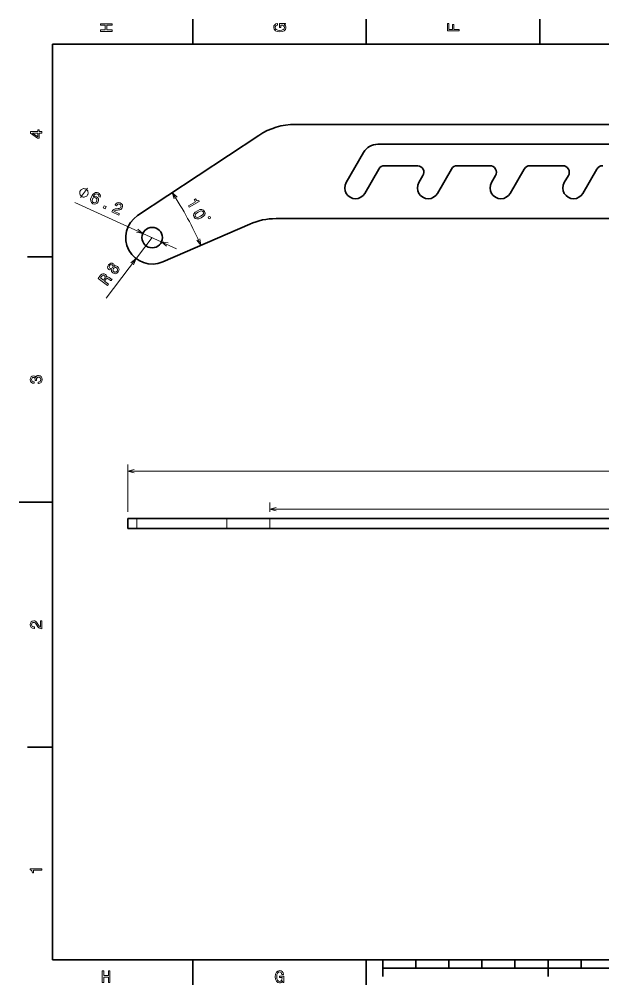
# Model space of a CAD drawing. Extents: x 0 to 420, y 0 to 297.
# Drawn here: x 0 to 176.5, y 2.5 to 294.5 of the extents above; entities that cross this region are included whole.
import ezdxf

# ---------------------------------------------------------------- set-up
doc = ezdxf.new("R2010")
doc.units = 0

msp = doc.modelspace()

# ---------------------------------------------------------------- linework, layer by layer
at = {"color": 7, "lineweight": 35, "ltscale": 0.1875}
for p, q in [((52.5, 287), (52.5, 294.5)), ((105, 287), (105, 294.5)), ((157.5, 287), (157.5, 294.5)), ((10, 222.699997), (2.5, 222.699997)), ((10, 74.300003), (2.5, 74.300003)), ((52.5, 10), (52.5, 2.5)), ((105, 10), (105, 2.5))]:
    msp.add_line(p, q, dxfattribs=at)
at = {"color": 7, "lineweight": 35}
for p, q in [((410, 287), (10, 287)), ((10, 287), (10, 10)), ((83.520386, 262.720337), (333.765411, 262.720337)), ((35.80011, 235.143448), (72.489349, 259.403137)), ((333.765411, 256.720337), (108.520386, 256.720337)), ((333.777039, 234.220322), (77.692627, 234.220322)), ((43.399109, 221.13237), (69.726135, 232.565216)), ((62.75338, 143.479294), (35.607162, 143.479294)), ((326.039886, 143.479294), (75.794846, 143.479294)), ((62.75338, 140.479294), (35.607162, 140.479294)), ((326.039886, 140.479294), (75.794846, 140.479294)), ((10, 10), (410, 10)), ((110, 7.5), (310, 7.5))]:
    msp.add_line(p, q, dxfattribs=at)
at = {"color": 7, "lineweight": 35, "ltscale": 0.263416}
msp.add_line((104.190247, 254.220322), (98.921936, 245.095322), dxfattribs=at)
at = {"color": 7, "lineweight": 35, "ltscale": 0.212898}
for p, q in [((104.551086, 241.845322), (108.809052, 249.220322)), ((126.551086, 241.845322), (130.809052, 249.220337)), ((148.551086, 241.845322), (152.809052, 249.220337)), ((170.551086, 241.845322), (174.809052, 249.220322))]:
    msp.add_line(p, q, dxfattribs=at)
at = {"color": 7, "lineweight": 35, "ltscale": 0.251991}
msp.add_line((120.620728, 250.220322), (110.541107, 250.220322), dxfattribs=at)
at = {"color": 7, "lineweight": 35, "ltscale": 0.246891}
for p, q in [((142.416748, 250.220322), (132.541107, 250.220322)), ((154.541107, 250.220337), (164.416748, 250.220337))]:
    msp.add_line(p, q, dxfattribs=at)
at = {"color": 7, "lineweight": 35, "ltscale": 0.061628}
msp.add_line((122.15448, 247.230179), (120.921936, 245.095322), dxfattribs=at)
at = {"color": 7, "lineweight": 35, "ltscale": 0.061343}
msp.add_line((144.148804, 247.220322), (142.921936, 245.095322), dxfattribs=at)
at = {"color": 7, "lineweight": 35, "ltscale": 0.061344}
msp.add_line((166.148804, 247.220337), (164.921936, 245.095322), dxfattribs=at)
at = {"color": 3, "lineweight": 13, "ltscale": 0.314059}
for p, q in [((37.468384, 236.246552), (47.947174, 243.175354)), ((45.233612, 221.929016), (56.756378, 226.932922))]:
    msp.add_line(p, q, dxfattribs=at)
at = {"color": 3, "lineweight": 13}
for p, q in [((16.824493, 239.132629), (47.582733, 225.110321)), ((40.212524, 228.470322), (26.272186, 210.176407))]:
    msp.add_line(p, q, dxfattribs=at)
at = {"color": 7, "lineweight": 13, "ltscale": 0.357896}
msp.add_line((32.823753, 145.479294), (32.823753, 159.795151), dxfattribs=at)
at = {"color": 7, "lineweight": 13}
for p, q in [((32.823753, 157.795151), (377.347748, 157.795151)), ((75.794846, 146.348907), (326.039886, 146.348907))]:
    msp.add_line(p, q, dxfattribs=at)
at = {"color": 7, "lineweight": 35, "ltscale": 0.25}
msp.add_line((10, 148.5), (0, 148.5), dxfattribs=at)
at = {"color": 7, "lineweight": 13, "ltscale": 0.07174}
msp.add_line((75.794846, 145.479294), (75.794846, 148.348907), dxfattribs=at)
at = {"color": 7, "lineweight": 35, "ltscale": 0.069585}
for p, q in [((35.607162, 143.479294), (32.823753, 143.479294)), ((35.607162, 140.479294), (32.823753, 140.479294))]:
    msp.add_line(p, q, dxfattribs=at)
at = {"color": 7, "lineweight": 35, "ltscale": 0.075}
msp.add_line((32.823753, 140.479294), (32.823753, 143.479294), dxfattribs=at)
at = {"color": 7, "lineweight": 13, "ltscale": 0.075}
for p, q in [((35.607162, 140.479294), (35.607162, 143.479294)), ((62.75338, 140.479294), (62.75338, 143.479294)), ((75.794846, 140.479294), (75.794846, 143.479294))]:
    msp.add_line(p, q, dxfattribs=at)
at = {"color": 7, "lineweight": 35, "ltscale": 0.326037}
for p, q in [((75.794846, 143.479294), (62.75338, 143.479294)), ((75.794846, 140.479294), (62.75338, 140.479294))]:
    msp.add_line(p, q, dxfattribs=at)
at = {"color": 7, "lineweight": 35, "ltscale": 0.125}
for p, q in [((110, 10), (110, 5)), ((160, 10), (160, 5))]:
    msp.add_line(p, q, dxfattribs=at)
at = {"color": 7, "lineweight": 35, "ltscale": 0.0625}
for p, q in [((120, 10), (120, 7.5)), ((130, 10), (130, 7.5)), ((140, 10), (140, 7.5)), ((150, 10), (150, 7.5)), ((170, 10), (170, 7.5))]:
    msp.add_line(p, q, dxfattribs=at)
at = {"color": 7, "lineweight": 13}
for points in [[(28.083214, 290.829987), (28.083214, 291.299011), (26.439121, 291.299011), (26.439121, 292.701019), (28.083214, 292.701019), (28.083214, 293.164978), (24.583214, 293.164978), (24.583214, 292.701019), (26.010447, 292.701019), (26.010447, 291.299011), (24.583214, 291.299011), (24.583214, 290.829987)], [(80.114197, 292.922913), (80.583214, 293.008667), (80.583214, 293.260803), (78.692001, 293.260803), (78.692001, 291.984863), (79.120674, 291.984863), (79.120674, 292.771606), (79.15094, 292.771606), (79.614914, 292.71109), (79.957855, 292.549713), (80.174713, 292.302612), (80.245316, 291.994965), (80.154541, 291.652039), (79.882202, 291.384735), (79.433357, 291.213257), (78.818085, 291.15274), (78.207855, 291.208221), (77.759003, 291.3797), (77.486671, 291.652039), (77.390854, 292.020172), (77.441284, 292.272339), (77.582497, 292.479126), (77.819527, 292.630402), (78.137245, 292.716156), (78.137245, 293.215424), (77.653099, 293.08429), (77.289986, 292.837189), (77.068085, 292.489197), (76.987396, 292.050446), (77.113472, 291.475525), (77.481628, 291.041779), (78.0616, 290.764404), (78.833214, 290.668579), (79.609871, 290.764404), (80.189842, 291.041779), (80.557999, 291.450287), (80.679039, 291.964691), (80.638687, 292.252167), (80.537827, 292.509369), (80.361313, 292.731262)], [(133.083206, 290.966156), (133.083206, 291.43515), (131.474411, 291.43515), (131.474411, 292.907776), (131.055832, 292.907776), (131.055832, 291.43515), (130.006836, 291.43515), (130.006836, 293.245697), (129.583206, 293.245697), (129.583206, 290.966156)], [(6.833213, 260.077362), (6.833213, 260.53125), (5.965778, 260.53125), (5.965778, 261.030548), (5.56232, 261.030548), (5.56232, 260.53125), (3.408862, 260.53125), (3.408862, 260.072327), (5.521974, 258.539185), (5.965778, 258.539185), (5.965778, 260.077362)], [(5.56232, 258.96283), (3.993876, 260.077362), (5.56232, 260.077362)], [(5.73379, 184.329117), (5.769093, 184.329117), (6.253242, 184.409805), (6.616354, 184.646835), (6.848343, 185.020035), (6.934078, 185.514282), (6.848343, 186.038773), (6.626441, 186.432144), (6.273415, 186.684311), (5.819525, 186.775085), (5.521974, 186.734741), (5.279899, 186.623795), (5.0933, 186.44223), (4.957133, 186.20015), (4.684798, 186.527969), (4.251081, 186.643967), (3.857709, 186.568314), (3.560158, 186.351456), (3.373559, 185.998428), (3.307997, 185.514282), (3.388689, 185.060394), (3.610591, 184.712402), (3.963617, 184.485458), (4.432637, 184.409805), (4.46794, 184.409805), (4.46794, 184.858658), (4.145173, 184.899002), (3.913184, 185.030121), (3.771974, 185.241943), (3.721542, 185.53949), (3.761888, 185.801743), (3.867795, 185.993378), (4.039265, 186.109375), (4.271254, 186.15477), (4.518372, 186.109375), (4.684798, 185.988342), (4.785663, 185.77652), (4.815922, 185.489059), (4.810879, 185.292374), (5.209294, 185.292374), (5.199208, 185.53949), (5.244596, 185.857224), (5.365634, 186.094254), (5.56232, 186.235458), (5.819525, 186.285889), (6.112032, 186.230423), (6.328891, 186.084167), (6.465058, 185.852173), (6.510447, 185.54454), (6.460014, 185.226807), (6.308718, 184.994827), (6.066643, 184.848572), (5.73379, 184.793091)], [(6.833213, 110.169449), (6.833213, 112.575073), (6.399496, 112.575073), (6.399496, 110.673775), (6.162464, 110.779686), (5.965778, 110.961243), (5.607709, 111.521034), (5.456412, 111.818588), (5.239553, 112.151443), (4.987392, 112.388474), (4.689842, 112.524643), (4.351945, 112.575073), (3.928314, 112.489334), (3.595461, 112.252304), (3.383646, 111.889191), (3.307997, 111.420174), (3.393732, 110.93602), (3.630764, 110.567871), (4.009006, 110.330833), (4.508286, 110.250145), (4.578891, 110.250145), (4.578891, 110.709076), (4.538545, 110.709076), (4.195605, 110.754463), (3.943444, 110.890633), (3.782061, 111.107491), (3.726585, 111.394958), (3.777017, 111.687462), (3.903098, 111.90432), (4.099784, 112.045532), (4.346902, 112.095963), (4.578891, 112.060661), (4.775577, 111.964844), (4.947046, 111.803459), (5.098343, 111.581558), (5.259727, 111.284004), (5.572406, 110.789772), (5.90526, 110.441788), (6.308718, 110.235016), (6.818084, 110.169449)], [(6.833213, 37.109222), (6.833213, 37.568153), (3.307997, 37.568153), (3.307997, 37.225216), (3.615634, 37.134438), (3.822406, 36.952881), (3.943444, 36.675503), (3.98379, 36.292217), (4.341859, 36.292217), (4.341859, 37.109222)], [(25.079971, 3.166787), (25.548992, 3.166787), (25.548992, 4.810879), (26.95101, 4.810879), (26.95101, 3.166787), (27.414986, 3.166787), (27.414986, 6.666787), (26.95101, 6.666787), (26.95101, 5.239553), (25.548992, 5.239553), (25.548992, 6.666787), (25.079971, 6.666787)], [(79.672913, 3.635807), (79.758644, 3.166787), (80.010803, 3.166787), (80.010803, 5.057997), (78.734871, 5.057997), (78.734871, 4.629323), (79.521614, 4.629323), (79.521614, 4.599063), (79.46109, 4.135087), (79.299713, 3.792147), (79.052589, 3.575288), (78.744957, 3.504683), (78.402016, 3.595461), (78.134727, 3.867795), (77.963257, 4.316643), (77.902733, 4.931916), (77.958214, 5.542147), (78.129684, 5.990994), (78.402016, 6.263329), (78.770172, 6.35915), (79.022331, 6.308718), (79.229103, 6.167507), (79.380402, 5.930475), (79.466141, 5.612752), (79.965416, 5.612752), (79.83429, 6.096902), (79.587173, 6.460014), (79.239189, 6.681916), (78.80043, 6.762608), (78.225502, 6.636527), (77.791786, 6.268372), (77.514404, 5.6884), (77.418587, 4.916787), (77.514404, 4.14013), (77.791786, 3.560158), (78.200287, 3.192003), (78.714699, 3.070965), (79.002159, 3.111311), (79.259361, 3.212176), (79.48127, 3.388689)]]:
    msp.add_lwpolyline(points, close=True, dxfattribs=at)
at = {"color": 3, "lineweight": 13}
for points in [[(20.715485, 241.480087), (20.763885, 241.586243), (20.807587, 241.822754), (20.827087, 242.00618), (20.822418, 242.136536), (20.788849, 242.344162), (20.702209, 242.575989), (20.59137, 242.75473), (20.50943, 242.856216), (20.37439, 242.981873), (20.186279, 243.131744), (20.080109, 243.180145), (19.973969, 243.228546), (19.737457, 243.272247), (19.554016, 243.291763), (19.423676, 243.287079), (19.216034, 243.253525), (18.984192, 243.166885), (18.80545, 243.056046), (18.703979, 242.974091), (18.578308, 242.83905), (18.428436, 242.65094), (18.380066, 242.544769), (18.331665, 242.438629), (18.287933, 242.202118), (18.268433, 242.018677), (18.273102, 241.888336), (18.306671, 241.680695), (18.393311, 241.448883), (18.50415, 241.270126), (18.586121, 241.168655), (18.721161, 241.042984), (18.909271, 240.893112), (19.015411, 240.844727), (19.121582, 240.796326), (19.358093, 240.752609), (19.541504, 240.733093), (19.671875, 240.737778), (19.879486, 240.771347), (20.111328, 240.857986), (20.29007, 240.968826), (20.391541, 241.050781), (20.517212, 241.185822), (20.667084, 241.373932)], [(24.442688, 240.667709), (24.524963, 241.079163), (24.448578, 241.446533), (24.216034, 241.763168), (23.839386, 242.006927), (23.554016, 242.098236), (23.280243, 242.117737), (23.008881, 242.069611), (22.742462, 241.947205), (22.489746, 241.757584), (22.248627, 241.496155), (22.019104, 241.162918), (21.814545, 240.762878), (21.590912, 240.077789), (21.600281, 239.502625), (21.833099, 239.052841), (22.28476, 238.730545), (22.767548, 238.610214), (23.205444, 238.671082), (23.580536, 238.910248), (23.855194, 239.30603), (23.975922, 239.777542), (23.917542, 240.208755), (23.687958, 240.56839), (23.317627, 240.825897), (22.839844, 240.932861), (22.394775, 240.819824), (22.693726, 241.293228), (23.005829, 241.588806), (23.32901, 241.701965), (23.67453, 241.633133), (23.887238, 241.491821), (24.0177, 241.315964), (24.059204, 241.103058), (24.020508, 240.860168)], [(23.407959, 239.504364), (23.225708, 239.238281), (22.996796, 239.076599), (22.723358, 239.023895), (22.445465, 239.095154), (22.195618, 239.264465), (22.053986, 239.50087), (22.021332, 239.781799), (22.111816, 240.089722), (22.287415, 240.353317), (22.514221, 240.510422), (22.788055, 240.551849), (23.095581, 240.472626), (23.320374, 240.309174), (23.457031, 240.086151), (23.487183, 239.81189)], [(51.160675, 238.09639), (51.379456, 237.692978), (54.478271, 239.373627), (54.314758, 239.675079), (54.001068, 239.608215), (53.732727, 239.669235), (53.49411, 239.855347), (53.275909, 240.173035), (52.961151, 240.002335), (53.350647, 239.284149)], [(25.363495, 237.437836), (25.996765, 237.149139), (26.308472, 237.83287), (25.675201, 238.121567)], [(27.959869, 236.254181), (30.148743, 235.256287), (30.328674, 235.650925), (28.598663, 236.439606), (28.793365, 236.611359), (29.040131, 236.715012), (29.698029, 236.808609), (30.031555, 236.822845), (30.424377, 236.882095), (30.744629, 237.013214), (30.991974, 237.227478), (31.178009, 237.514008), (31.275726, 237.935028), (31.198151, 238.336227), (30.955597, 238.679581), (30.560211, 238.942963), (30.084137, 239.065796), (29.650818, 239.002838), (29.278229, 238.756989), (28.997711, 238.336166), (28.968414, 238.271927), (29.386017, 238.081543), (29.40274, 238.118256), (29.586304, 238.411469), (29.814789, 238.584442), (30.079071, 238.641327), (30.363647, 238.572556), (30.608887, 238.405334), (30.753906, 238.200653), (30.800781, 237.963104), (30.744171, 237.717331), (30.615814, 237.520889), (30.447052, 237.381683), (30.229065, 237.292603), (29.964386, 237.246979), (29.626709, 237.223572), (29.047302, 237.144073), (28.59259, 236.98555), (28.237091, 236.704224), (27.966156, 236.267944)], [(53.908508, 236.615967), (53.248566, 236.171997), (52.865051, 235.694336), (52.743896, 235.198349), (52.896423, 234.684402), (53.241608, 234.280685), (53.723389, 234.111694), (54.330505, 234.177063), (55.065002, 234.483612), (55.718109, 234.929626), (55.947266, 235.162933), (56.108459, 235.405243), (56.229584, 235.90123), (56.083893, 236.413147), (55.731873, 236.818909), (55.245667, 236.985489), (54.636139, 236.924561)], [(54.139313, 236.190384), (54.694977, 236.445847), (55.140747, 236.544205), (55.475037, 236.467331), (55.715942, 236.213593), (55.79483, 235.877716), (55.676941, 235.555603), (55.351349, 235.235596), (54.834167, 234.909195), (54.274109, 234.651337), (53.828308, 234.552979), (53.494019, 234.629852), (53.259949, 234.881561), (53.174225, 235.219467), (53.292114, 235.54158), (53.617706, 235.861588)], [(57.119171, 234.451416), (57.230408, 234.246307), (57.546753, 234.152435), (57.751862, 234.263672), (57.845734, 234.580032), (57.734497, 234.785141), (57.418152, 234.878998), (57.213043, 234.767761)], [(27.943085, 218.780884), (27.899506, 218.490723), (27.948975, 218.23111), (28.078278, 217.993088), (28.293549, 217.784668), (28.699463, 217.576797), (29.116852, 217.5504), (29.522614, 217.716751), (29.902588, 218.073944), (30.143127, 218.531052), (30.195862, 218.9664), (30.059692, 219.361832), (29.754639, 219.702072), (29.49353, 219.850327), (29.232788, 219.915863), (28.966309, 219.890671), (28.701141, 219.775696), (28.727142, 220.009506), (28.680359, 220.222702), (28.571869, 220.413162), (28.393646, 220.587006), (28.059937, 220.739853), (27.702911, 220.745605), (27.346649, 220.585938), (27.018433, 220.271729), (26.7995, 219.867905), (26.740051, 219.48204), (26.83725, 219.135315), (27.076202, 218.858124), (27.288055, 218.728409), (27.500458, 218.674332)], [(27.398682, 219.214752), (27.246643, 219.381332), (27.183624, 219.581528), (27.215546, 219.798157), (27.339355, 220.027191), (27.524261, 220.203293), (27.72467, 220.291534), (27.934418, 220.283875), (28.138428, 220.185486), (28.291412, 220.011841), (28.358459, 219.808578), (28.334564, 219.585846), (28.209808, 219.363876), (28.02182, 219.183762), (27.817413, 219.098572), (27.603668, 219.109283)], [(28.578979, 218.175858), (28.39389, 218.373962), (28.322083, 218.612564), (28.355316, 218.872543), (28.502625, 219.140747), (28.719086, 219.349899), (28.960907, 219.450928), (29.210022, 219.444992), (29.453186, 219.323105), (29.651276, 219.108749), (29.735107, 218.860992), (29.709869, 218.594894), (29.565613, 218.330719), (29.34613, 218.117538), (29.096252, 218.022614), (28.835114, 218.037735)], [(26.694489, 214.030365), (26.97876, 214.403412), (25.803436, 215.299026), (26.093811, 215.680099), (26.319824, 215.951721), (26.510468, 216.085419), (26.716217, 216.080826), (26.983459, 215.940598), (27.359741, 215.685547), (27.614746, 215.529266), (27.79184, 215.470428), (28.112793, 215.891602), (28.036591, 215.949692), (27.853943, 215.943008), (27.620911, 216.06987), (27.150238, 216.38414), (26.76535, 216.569656), (26.590759, 216.55687), (26.40448, 216.470551), (26.426483, 216.707413), (26.371674, 216.926712), (26.250183, 217.133408), (26.055939, 217.319489), (25.676178, 217.520096), (25.301208, 217.552216), (24.947021, 217.403625), (24.619781, 217.082336), (23.910614, 216.151718)], [(24.881256, 216.718231), (25.091797, 216.94458), (25.299438, 217.05899), (25.522369, 217.060303), (25.770508, 216.928284), (25.972595, 216.710892), (26.030457, 216.49559), (25.962067, 216.256058), (25.789551, 215.988052), (25.462463, 215.558838), (24.535858, 216.264938)]]:
    msp.add_lwpolyline(points, close=True, dxfattribs=at)
for points in [[(18.503357, 240.565277), (20.592163, 243.459579)], [(47.776184, 240.746307), (46.2789, 242.07225), (46.912628, 240.175308)], [(35.419281, 230.086609), (37.391815, 229.756256), (35.848724, 231.02861)], [(53.677582, 227.702072), (54.921875, 226.136276), (54.627197, 228.114441)], [(45.005737, 226.854034), (43.033234, 227.184387), (44.576294, 225.912033)], [(34.604523, 220.256912), (35.363708, 222.107224), (33.781067, 220.884399)]]:
    msp.add_lwpolyline(points, dxfattribs=at)
at = {"color": 7, "lineweight": 13}
for points in [[(34.755604, 158.31279), (32.823753, 157.795151), (34.755604, 157.277512)], [(77.7267, 146.866547), (75.794846, 146.348907), (77.7267, 145.831268)]]:
    msp.add_lwpolyline(points, dxfattribs=at)
at = {"color": 7, "lineweight": 35}
msp.add_circle((40.212524, 228.470322), 3.1, dxfattribs=at)
for centre, radius, start, end in [((83.520386, 242.720322), 20, 90.000003, 123.47351), ((108.520386, 251.720322), 5, 90.000003, 149.999997), ((110.541107, 248.220322), 2, 90.000003, 149.999997), ((120.422424, 248.230179), 2, 329.999999, 84.30999), ((132.541107, 248.220337), 2, 90.000003, 149.999997), ((142.416748, 248.220322), 2, 329.999999, 90.000003), ((154.541107, 248.220337), 2, 90.000003, 149.999997), ((164.416748, 248.220337), 2, 329.999999, 90.000003), ((176.541107, 248.220322), 2, 90.000003, 149.999997), ((101.736511, 243.470322), 3.25, 149.999997, 329.999999), ((123.736511, 243.470322), 3.25, 149.999997, 329.999999), ((145.736511, 243.470322), 3.25, 149.999997, 329.999999), ((167.736511, 243.470322), 3.25, 149.999997, 329.999999), ((40.212524, 228.470322), 8, 123.47351, 293.4735), ((77.692627, 214.220322), 20, 90.000003, 113.473505)]:
    msp.add_arc(centre, radius, start, end, dxfattribs=at)
at = {"color": 3, "lineweight": 13}
for centre, radius, start, end in [((-40.474091, 184.709366), 104.0028, 23.473502, 33.473504), ((40.212524, 228.470322), 3.1, 118.527319, 175.161048), ((40.212524, 228.470322), 3.1, 298.527321, 355.161039), ((40.212524, 228.470322), 8, 218.367913, 279.149562)]:
    msp.add_arc(centre, radius, start, end, dxfattribs=at)

doc.saveas('drawing.dxf')
